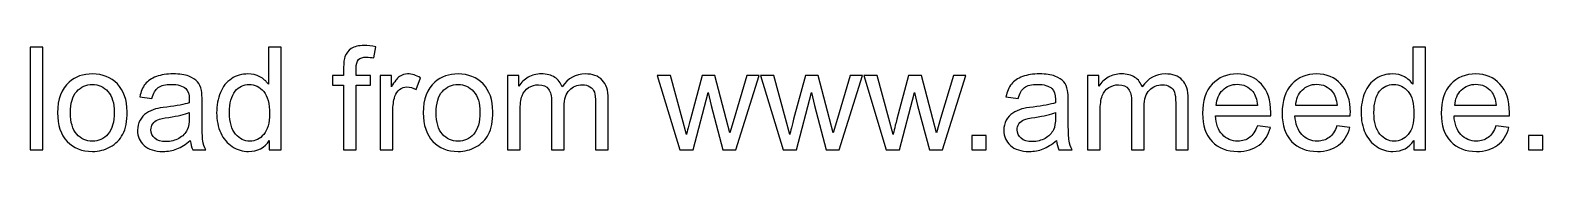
# Model space of a CAD drawing. Header units: millimetres. Extents: x 1315 to 1877, y -2074 to -1612.
# Drawn here: x 1698.5 to 1788, y -2073.9 to -2067.6 of the extents above; entities that cross this region are included whole.
import ezdxf

# ---------------------------------------------------------------- set-up
doc = ezdxf.new("R2010")
doc.units = ezdxf.units.MM
doc.header["$MEASUREMENT"] = 0
doc.layers.add('Layer 1', color=7, linetype='Continuous')

msp = doc.modelspace()

# ---------------------------------------------------------------- linework, layer by layer
at = {"layer": 'Layer 1', "color": 250}
for points, knots in [([(1717.0492, -2073.7853), (1717.0492, -2073.7853), (1717.0492, -2069.9668), (1717.0492, -2069.9668), (1717.0492, -2069.9668), (1717.0492, -2069.9668), (1716.3888, -2069.9668), (1716.3888, -2069.9668), (1716.3888, -2069.9668), (1716.3888, -2069.9668), (1716.3888, -2069.3911), (1716.3888, -2069.3911), (1716.3888, -2069.3911), (1716.3888, -2069.3911), (1717.0492, -2069.3911), (1717.0492, -2069.3911), (1717.0492, -2069.3911), (1717.0492, -2069.3911), (1717.0492, -2068.9254), (1717.0492, -2068.9254), (1717.0492, -2068.9254), (1717.0492, -2068.6305), (1717.0746, -2068.4118), (1717.1268, -2068.2692), (1717.1268, -2068.2692), (1717.1988, -2068.0773), (1717.323, -2067.9207), (1717.5036, -2067.8008), (1717.5036, -2067.8008), (1717.6828, -2067.6808), (1717.9354, -2067.6215), (1718.2599, -2067.6215), (1718.2599, -2067.6215), (1718.4702, -2067.6215), (1718.7016, -2067.6469), (1718.9556, -2067.6963), (1718.9556, -2067.6963), (1718.9556, -2067.6963), (1718.8441, -2068.3483), (1718.8441, -2068.3483), (1718.8441, -2068.3483), (1718.6889, -2068.3215), (1718.5436, -2068.3073), (1718.4053, -2068.3073), (1718.4053, -2068.3073), (1718.1795, -2068.3073), (1718.0201, -2068.3553), (1717.9255, -2068.4513), (1717.9255, -2068.4513), (1717.8324, -2068.5472), (1717.7858, -2068.7264), (1717.7858, -2068.9889), (1717.7858, -2068.9889), (1717.7858, -2068.9889), (1717.7858, -2069.3911), (1717.7858, -2069.3911), (1717.7858, -2069.3911), (1717.7858, -2069.3911), (1718.6409, -2069.3911), (1718.6409, -2069.3911), (1718.6409, -2069.3911), (1718.6409, -2069.3911), (1718.6409, -2069.9668), (1718.6409, -2069.9668), (1718.6409, -2069.9668), (1718.6409, -2069.9668), (1717.7943, -2069.9668), (1717.7943, -2069.9668), (1717.7943, -2069.9668), (1717.7943, -2069.9668), (1717.7943, -2073.7853), (1717.7943, -2073.7853), (1717.7943, -2073.7853), (1717.7943, -2073.7853), (1717.0492, -2073.7853), (1717.0492, -2073.7853)], [0, 0, 0, 0, 0.05, 0.05, 0.05, 0.05, 0.1, 0.1, 0.1, 0.1, 0.15, 0.15, 0.15, 0.15, 0.2, 0.2, 0.2, 0.2, 0.25, 0.25, 0.25, 0.25, 0.3, 0.3, 0.3, 0.3, 0.35, 0.35, 0.35, 0.35, 0.4, 0.4, 0.4, 0.4, 0.45, 0.45, 0.45, 0.45, 0.5, 0.5, 0.5, 0.5, 0.55, 0.55, 0.55, 0.55, 0.6, 0.6, 0.6, 0.6, 0.65, 0.65, 0.65, 0.65, 0.7, 0.7, 0.7, 0.7, 0.75, 0.75, 0.75, 0.75, 0.8, 0.8, 0.8, 0.8, 0.85, 0.85, 0.85, 0.85, 0.9, 0.9, 0.9, 0.9, 1, 1, 1, 1]), ([(1698.4945, -2073.7853), (1698.4945, -2073.7853), (1698.4945, -2067.7231), (1698.4945, -2067.7231), (1698.4945, -2067.7231), (1698.4945, -2067.7231), (1699.2395, -2067.7231), (1699.2395, -2067.7231), (1699.2395, -2067.7231), (1699.2395, -2067.7231), (1699.2395, -2073.7853), (1699.2395, -2073.7853), (1699.2395, -2073.7853), (1699.2395, -2073.7853), (1698.4945, -2073.7853), (1698.4945, -2073.7853)], [0, 0, 0, 0, 0.2, 0.2, 0.2, 0.2, 0.4, 0.4, 0.4, 0.4, 0.6, 0.6, 0.6, 0.6, 1, 1, 1, 1]), ([(1712.6465, -2073.7853), (1712.6465, -2073.7853), (1712.6465, -2073.2279), (1712.6465, -2073.2279), (1712.6465, -2073.2279), (1712.3686, -2073.6611), (1711.9593, -2073.8784), (1711.4189, -2073.8784), (1711.4189, -2073.8784), (1711.0689, -2073.8784), (1710.7472, -2073.7825), (1710.4551, -2073.5892), (1710.4551, -2073.5892), (1710.1616, -2073.3972), (1709.9344, -2073.1277), (1709.7721, -2072.7834), (1709.7721, -2072.7834), (1709.6112, -2072.4377), (1709.5308, -2072.0412), (1709.5308, -2071.5924), (1709.5308, -2071.5924), (1709.5308, -2071.155), (1709.6042, -2070.7585), (1709.7495, -2070.4014), (1709.7495, -2070.4014), (1709.8963, -2070.0458), (1710.115, -2069.7721), (1710.4071, -2069.583), (1710.4071, -2069.583), (1710.6978, -2069.3925), (1711.0252, -2069.2979), (1711.385, -2069.2979), (1711.385, -2069.2979), (1711.6503, -2069.2979), (1711.886, -2069.3544), (1712.092, -2069.4659), (1712.092, -2069.4659), (1712.298, -2069.5774), (1712.4659, -2069.7241), (1712.5957, -2069.9033), (1712.5957, -2069.9033), (1712.5957, -2069.9033), (1712.5957, -2067.7231), (1712.5957, -2067.7231), (1712.5957, -2067.7231), (1712.5957, -2067.7231), (1713.3408, -2067.7231), (1713.3408, -2067.7231), (1713.3408, -2067.7231), (1713.3408, -2067.7231), (1713.3408, -2073.7853), (1713.3408, -2073.7853), (1713.3408, -2073.7853), (1713.3408, -2073.7853), (1712.6465, -2073.7853), (1712.6465, -2073.7853)], [0, 0, 0, 0, 0.0666667, 0.0666667, 0.0666667, 0.0666667, 0.1333333, 0.1333333, 0.1333333, 0.1333333, 0.2, 0.2, 0.2, 0.2, 0.2666667, 0.2666667, 0.2666667, 0.2666667, 0.3333333, 0.3333333, 0.3333333, 0.3333333, 0.4, 0.4, 0.4, 0.4, 0.4666667, 0.4666667, 0.4666667, 0.4666667, 0.5333333, 0.5333333, 0.5333333, 0.5333333, 0.6, 0.6, 0.6, 0.6, 0.6666667, 0.6666667, 0.6666667, 0.6666667, 0.7333333, 0.7333333, 0.7333333, 0.7333333, 0.8, 0.8, 0.8, 0.8, 0.8666667, 0.8666667, 0.8666667, 0.8666667, 1, 1, 1, 1]), ([(1780.4013, -2073.7853), (1780.4013, -2073.7853), (1780.4013, -2073.2279), (1780.4013, -2073.2279), (1780.4013, -2073.2279), (1780.1234, -2073.6611), (1779.7141, -2073.8784), (1779.1737, -2073.8784), (1779.1737, -2073.8784), (1778.8237, -2073.8784), (1778.502, -2073.7825), (1778.2099, -2073.5892), (1778.2099, -2073.5892), (1777.9164, -2073.3972), (1777.6892, -2073.1277), (1777.5269, -2072.7834), (1777.5269, -2072.7834), (1777.366, -2072.4377), (1777.2856, -2072.0412), (1777.2856, -2071.5924), (1777.2856, -2071.5924), (1777.2856, -2071.155), (1777.359, -2070.7585), (1777.5043, -2070.4014), (1777.5043, -2070.4014), (1777.6511, -2070.0458), (1777.8698, -2069.7721), (1778.1619, -2069.583), (1778.1619, -2069.583), (1778.4526, -2069.3925), (1778.78, -2069.2979), (1779.1398, -2069.2979), (1779.1398, -2069.2979), (1779.4051, -2069.2979), (1779.6408, -2069.3544), (1779.8468, -2069.4659), (1779.8468, -2069.4659), (1780.0528, -2069.5774), (1780.2207, -2069.7241), (1780.3505, -2069.9033), (1780.3505, -2069.9033), (1780.3505, -2069.9033), (1780.3505, -2067.7231), (1780.3505, -2067.7231), (1780.3505, -2067.7231), (1780.3505, -2067.7231), (1781.0956, -2067.7231), (1781.0956, -2067.7231), (1781.0956, -2067.7231), (1781.0956, -2067.7231), (1781.0956, -2073.7853), (1781.0956, -2073.7853), (1781.0956, -2073.7853), (1781.0956, -2073.7853), (1780.4013, -2073.7853), (1780.4013, -2073.7853)], [0, 0, 0, 0, 0.0666667, 0.0666667, 0.0666667, 0.0666667, 0.1333333, 0.1333333, 0.1333333, 0.1333333, 0.2, 0.2, 0.2, 0.2, 0.2666667, 0.2666667, 0.2666667, 0.2666667, 0.3333333, 0.3333333, 0.3333333, 0.3333333, 0.4, 0.4, 0.4, 0.4, 0.4666667, 0.4666667, 0.4666667, 0.4666667, 0.5333333, 0.5333333, 0.5333333, 0.5333333, 0.6, 0.6, 0.6, 0.6, 0.6666667, 0.6666667, 0.6666667, 0.6666667, 0.7333333, 0.7333333, 0.7333333, 0.7333333, 0.8, 0.8, 0.8, 0.8, 0.8666667, 0.8666667, 0.8666667, 0.8666667, 1, 1, 1, 1]), ([(1700.113, -2071.5882), (1700.113, -2070.7768), (1700.3388, -2070.1757), (1700.7917, -2069.7848), (1700.7917, -2069.7848), (1701.1685, -2069.4602), (1701.63, -2069.2979), (1702.1732, -2069.2979), (1702.1732, -2069.2979), (1702.7758, -2069.2979), (1703.2697, -2069.4955), (1703.6535, -2069.8906), (1703.6535, -2069.8906), (1704.0359, -2070.2843), (1704.2278, -2070.8304), (1704.2278, -2071.5261), (1704.2278, -2071.5261), (1704.2278, -2072.0905), (1704.1432, -2072.5336), (1703.9738, -2072.8568), (1703.9738, -2072.8568), (1703.8045, -2073.1799), (1703.5575, -2073.4311), (1703.233, -2073.6103), (1703.233, -2073.6103), (1702.9098, -2073.7895), (1702.5556, -2073.8784), (1702.1732, -2073.8784), (1702.1732, -2073.8784), (1701.558, -2073.8784), (1701.0613, -2073.6823), (1700.6817, -2073.2886), (1700.6817, -2073.2886), (1700.3021, -2072.8949), (1700.113, -2072.3276), (1700.113, -2071.5882)], [0, 0, 0, 0, 0.1, 0.1, 0.1, 0.1, 0.2, 0.2, 0.2, 0.2, 0.3, 0.3, 0.3, 0.3, 0.4, 0.4, 0.4, 0.4, 0.5, 0.5, 0.5, 0.5, 0.6, 0.6, 0.6, 0.6, 0.7, 0.7, 0.7, 0.7, 0.8, 0.8, 0.8, 0.8, 1, 1, 1, 1]), ([(1707.9715, -2073.235), (1707.6949, -2073.4706), (1707.4282, -2073.6357), (1707.1728, -2073.7331), (1707.1728, -2073.7331), (1706.9174, -2073.8305), (1706.6437, -2073.8784), (1706.3501, -2073.8784), (1706.3501, -2073.8784), (1705.8675, -2073.8784), (1705.4964, -2073.7613), (1705.2368, -2073.5257), (1705.2368, -2073.5257), (1704.9771, -2073.2914), (1704.8473, -2072.9908), (1704.8473, -2072.6254), (1704.8473, -2072.6254), (1704.8473, -2072.4109), (1704.8967, -2072.2147), (1704.9941, -2072.0369), (1704.9941, -2072.0369), (1705.0928, -2071.8591), (1705.2212, -2071.718), (1705.3793, -2071.6108), (1705.3793, -2071.6108), (1705.5387, -2071.5035), (1705.7165, -2071.4217), (1705.9155, -2071.3666), (1705.9155, -2071.3666), (1706.0623, -2071.3285), (1706.2838, -2071.2919), (1706.5787, -2071.2552), (1706.5787, -2071.2552), (1707.1799, -2071.1846), (1707.6244, -2071.0985), (1707.908, -2070.9998), (1707.908, -2070.9998), (1707.9108, -2070.8982), (1707.9122, -2070.8332), (1707.9122, -2070.8064), (1707.9122, -2070.8064), (1707.9122, -2070.5045), (1707.8417, -2070.2914), (1707.7006, -2070.1672), (1707.7006, -2070.1672), (1707.5101, -2069.9993), (1707.2264, -2069.916), (1706.8511, -2069.916), (1706.8511, -2069.916), (1706.4997, -2069.916), (1706.2401, -2069.9781), (1706.0736, -2070.1009), (1706.0736, -2070.1009), (1705.9056, -2070.2236), (1705.7829, -2070.441), (1705.7024, -2070.7542), (1705.7024, -2070.7542), (1705.7024, -2070.7542), (1704.9743, -2070.6526), (1704.9743, -2070.6526), (1704.9743, -2070.6526), (1705.0406, -2070.3408), (1705.1493, -2070.0882), (1705.3017, -2069.8963), (1705.3017, -2069.8963), (1705.4541, -2069.7044), (1705.6742, -2069.5576), (1705.9621, -2069.4532), (1705.9621, -2069.4532), (1706.2485, -2069.3502), (1706.583, -2069.2979), (1706.9612, -2069.2979), (1706.9612, -2069.2979), (1707.3365, -2069.2979), (1707.6427, -2069.3417), (1707.8784, -2069.4306), (1707.8784, -2069.4306), (1708.1126, -2069.5195), (1708.2862, -2069.6296), (1708.3963, -2069.7636), (1708.3963, -2069.7636), (1708.5063, -2069.8977), (1708.5839, -2070.067), (1708.6291, -2070.2716), (1708.6291, -2070.2716), (1708.6531, -2070.3986), (1708.6658, -2070.6272), (1708.6658, -2070.956), (1708.6658, -2070.956), (1708.6658, -2070.956), (1708.6658, -2071.9438), (1708.6658, -2071.9438), (1708.6658, -2071.9438), (1708.6658, -2072.6338), (1708.6813, -2073.0699), (1708.7123, -2073.2547), (1708.7123, -2073.2547), (1708.742, -2073.4396), (1708.8041, -2073.616), (1708.8944, -2073.7853), (1708.8944, -2073.7853), (1708.8944, -2073.7853), (1708.1154, -2073.7853), (1708.1154, -2073.7853), (1708.1154, -2073.7853), (1708.0407, -2073.6287), (1707.9927, -2073.4452), (1707.9715, -2073.235)], [0, 0, 0, 0, 0.0357143, 0.0357143, 0.0357143, 0.0357143, 0.0714286, 0.0714286, 0.0714286, 0.0714286, 0.1071429, 0.1071429, 0.1071429, 0.1071429, 0.1428571, 0.1428571, 0.1428571, 0.1428571, 0.1785714, 0.1785714, 0.1785714, 0.1785714, 0.2142857, 0.2142857, 0.2142857, 0.2142857, 0.25, 0.25, 0.25, 0.25, 0.2857143, 0.2857143, 0.2857143, 0.2857143, 0.3214286, 0.3214286, 0.3214286, 0.3214286, 0.3571429, 0.3571429, 0.3571429, 0.3571429, 0.3928571, 0.3928571, 0.3928571, 0.3928571, 0.4285714, 0.4285714, 0.4285714, 0.4285714, 0.4642857, 0.4642857, 0.4642857, 0.4642857, 0.5, 0.5, 0.5, 0.5, 0.5357143, 0.5357143, 0.5357143, 0.5357143, 0.5714286, 0.5714286, 0.5714286, 0.5714286, 0.6071429, 0.6071429, 0.6071429, 0.6071429, 0.6428571, 0.6428571, 0.6428571, 0.6428571, 0.6785714, 0.6785714, 0.6785714, 0.6785714, 0.7142857, 0.7142857, 0.7142857, 0.7142857, 0.75, 0.75, 0.75, 0.75, 0.7857143, 0.7857143, 0.7857143, 0.7857143, 0.8214286, 0.8214286, 0.8214286, 0.8214286, 0.8571429, 0.8571429, 0.8571429, 0.8571429, 0.8928571, 0.8928571, 0.8928571, 0.8928571, 0.9285714, 0.9285714, 0.9285714, 0.9285714, 1, 1, 1, 1]), ([(1719.2152, -2073.7853), (1719.2152, -2073.7853), (1719.2152, -2069.3911), (1719.2152, -2069.3911), (1719.2152, -2069.3911), (1719.2152, -2069.3911), (1719.8841, -2069.3911), (1719.8841, -2069.3911), (1719.8841, -2069.3911), (1719.8841, -2069.3911), (1719.8841, -2070.0642), (1719.8841, -2070.0642), (1719.8841, -2070.0642), (1720.0548, -2069.7523), (1720.2129, -2069.5463), (1720.3582, -2069.4475), (1720.3582, -2069.4475), (1720.5036, -2069.3473), (1720.663, -2069.2979), (1720.8366, -2069.2979), (1720.8366, -2069.2979), (1721.0878, -2069.2979), (1721.3432, -2069.377), (1721.6028, -2069.5336), (1721.6028, -2069.5336), (1721.6028, -2069.5336), (1721.3376, -2070.2208), (1721.3376, -2070.2208), (1721.3376, -2070.2208), (1721.1569, -2070.1192), (1720.9763, -2070.0684), (1720.7957, -2070.0684), (1720.7957, -2070.0684), (1720.6334, -2070.0684), (1720.4881, -2070.1178), (1720.3597, -2070.2152), (1720.3597, -2070.2152), (1720.2312, -2070.3125), (1720.1395, -2070.448), (1720.0845, -2070.6216), (1720.0845, -2070.6216), (1720.0012, -2070.8855), (1719.9603, -2071.1747), (1719.9603, -2071.4894), (1719.9603, -2071.4894), (1719.9603, -2071.4894), (1719.9603, -2073.7853), (1719.9603, -2073.7853), (1719.9603, -2073.7853), (1719.9603, -2073.7853), (1719.2152, -2073.7853), (1719.2152, -2073.7853)], [0, 0, 0, 0, 0.0714286, 0.0714286, 0.0714286, 0.0714286, 0.1428571, 0.1428571, 0.1428571, 0.1428571, 0.2142857, 0.2142857, 0.2142857, 0.2142857, 0.2857143, 0.2857143, 0.2857143, 0.2857143, 0.3571429, 0.3571429, 0.3571429, 0.3571429, 0.4285714, 0.4285714, 0.4285714, 0.4285714, 0.5, 0.5, 0.5, 0.5, 0.5714286, 0.5714286, 0.5714286, 0.5714286, 0.6428571, 0.6428571, 0.6428571, 0.6428571, 0.7142857, 0.7142857, 0.7142857, 0.7142857, 0.7857143, 0.7857143, 0.7857143, 0.7857143, 0.8571429, 0.8571429, 0.8571429, 0.8571429, 1, 1, 1, 1]), ([(1721.7637, -2071.5882), (1721.7637, -2070.7768), (1721.9895, -2070.1757), (1722.4424, -2069.7848), (1722.4424, -2069.7848), (1722.8192, -2069.4602), (1723.2807, -2069.2979), (1723.8239, -2069.2979), (1723.8239, -2069.2979), (1724.4265, -2069.2979), (1724.9204, -2069.4955), (1725.3042, -2069.8906), (1725.3042, -2069.8906), (1725.6866, -2070.2843), (1725.8785, -2070.8304), (1725.8785, -2071.5261), (1725.8785, -2071.5261), (1725.8785, -2072.0905), (1725.7939, -2072.5336), (1725.6245, -2072.8568), (1725.6245, -2072.8568), (1725.4552, -2073.1799), (1725.2082, -2073.4311), (1724.8837, -2073.6103), (1724.8837, -2073.6103), (1724.5605, -2073.7895), (1724.2063, -2073.8784), (1723.8239, -2073.8784), (1723.8239, -2073.8784), (1723.2087, -2073.8784), (1722.712, -2073.6823), (1722.3324, -2073.2886), (1722.3324, -2073.2886), (1721.9528, -2072.8949), (1721.7637, -2072.3276), (1721.7637, -2071.5882)], [0, 0, 0, 0, 0.1, 0.1, 0.1, 0.1, 0.2, 0.2, 0.2, 0.2, 0.3, 0.3, 0.3, 0.3, 0.4, 0.4, 0.4, 0.4, 0.5, 0.5, 0.5, 0.5, 0.6, 0.6, 0.6, 0.6, 0.7, 0.7, 0.7, 0.7, 0.8, 0.8, 0.8, 0.8, 1, 1, 1, 1]), ([(1726.752, -2073.7853), (1726.752, -2073.7853), (1726.752, -2069.3911), (1726.752, -2069.3911), (1726.752, -2069.3911), (1726.752, -2069.3911), (1727.4209, -2069.3911), (1727.4209, -2069.3911), (1727.4209, -2069.3911), (1727.4209, -2069.3911), (1727.4209, -2070.012), (1727.4209, -2070.012), (1727.4209, -2070.012), (1727.5577, -2069.7975), (1727.7412, -2069.6239), (1727.9698, -2069.4941), (1727.9698, -2069.4941), (1728.1984, -2069.3629), (1728.458, -2069.2979), (1728.7501, -2069.2979), (1728.7501, -2069.2979), (1729.0747, -2069.2979), (1729.3414, -2069.3657), (1729.5488, -2069.4997), (1729.5488, -2069.4997), (1729.7563, -2069.6352), (1729.903, -2069.8229), (1729.9877, -2070.0656), (1729.9877, -2070.0656), (1730.3376, -2069.5534), (1730.7906, -2069.2979), (1731.3494, -2069.2979), (1731.3494, -2069.2979), (1731.7869, -2069.2979), (1732.1241, -2069.4179), (1732.3584, -2069.6592), (1732.3584, -2069.6592), (1732.594, -2069.9005), (1732.7126, -2070.2716), (1732.7126, -2070.7726), (1732.7126, -2070.7726), (1732.7126, -2070.7726), (1732.7126, -2073.7853), (1732.7126, -2073.7853), (1732.7126, -2073.7853), (1732.7126, -2073.7853), (1731.9675, -2073.7853), (1731.9675, -2073.7853), (1731.9675, -2073.7853), (1731.9675, -2073.7853), (1731.9675, -2071.0195), (1731.9675, -2071.0195), (1731.9675, -2071.0195), (1731.9675, -2070.7232), (1731.9421, -2070.5087), (1731.8941, -2070.3775), (1731.8941, -2070.3775), (1731.8461, -2070.2462), (1731.7586, -2070.1418), (1731.6302, -2070.0614), (1731.6302, -2070.0614), (1731.5032, -2069.9809), (1731.3537, -2069.9414), (1731.1829, -2069.9414), (1731.1829, -2069.9414), (1730.8725, -2069.9414), (1730.6156, -2070.0444), (1730.411, -2070.249), (1730.411, -2070.249), (1730.2064, -2070.4551), (1730.1048, -2070.7839), (1730.1048, -2071.2354), (1730.1048, -2071.2354), (1730.1048, -2071.2354), (1730.1048, -2073.7853), (1730.1048, -2073.7853), (1730.1048, -2073.7853), (1730.1048, -2073.7853), (1729.3597, -2073.7853), (1729.3597, -2073.7853), (1729.3597, -2073.7853), (1729.3597, -2073.7853), (1729.3597, -2070.9334), (1729.3597, -2070.9334), (1729.3597, -2070.9334), (1729.3597, -2070.6032), (1729.2991, -2070.3549), (1729.1777, -2070.1898), (1729.1777, -2070.1898), (1729.0564, -2070.0247), (1728.8574, -2069.9414), (1728.5822, -2069.9414), (1728.5822, -2069.9414), (1728.3734, -2069.9414), (1728.1801, -2069.9965), (1728.0023, -2070.1065), (1728.0023, -2070.1065), (1727.8245, -2070.2166), (1727.696, -2070.3775), (1727.6156, -2070.5905), (1727.6156, -2070.5905), (1727.5366, -2070.8022), (1727.4971, -2071.1084), (1727.4971, -2071.5078), (1727.4971, -2071.5078), (1727.4971, -2071.5078), (1727.4971, -2073.7853), (1727.4971, -2073.7853), (1727.4971, -2073.7853), (1727.4971, -2073.7853), (1726.752, -2073.7853), (1726.752, -2073.7853)], [0, 0, 0, 0, 0.0344828, 0.0344828, 0.0344828, 0.0344828, 0.0689655, 0.0689655, 0.0689655, 0.0689655, 0.1034483, 0.1034483, 0.1034483, 0.1034483, 0.137931, 0.137931, 0.137931, 0.137931, 0.1724138, 0.1724138, 0.1724138, 0.1724138, 0.2068966, 0.2068966, 0.2068966, 0.2068966, 0.2413793, 0.2413793, 0.2413793, 0.2413793, 0.2758621, 0.2758621, 0.2758621, 0.2758621, 0.3103448, 0.3103448, 0.3103448, 0.3103448, 0.3448276, 0.3448276, 0.3448276, 0.3448276, 0.3793103, 0.3793103, 0.3793103, 0.3793103, 0.4137931, 0.4137931, 0.4137931, 0.4137931, 0.4482759, 0.4482759, 0.4482759, 0.4482759, 0.4827586, 0.4827586, 0.4827586, 0.4827586, 0.5172414, 0.5172414, 0.5172414, 0.5172414, 0.5517241, 0.5517241, 0.5517241, 0.5517241, 0.5862069, 0.5862069, 0.5862069, 0.5862069, 0.6206897, 0.6206897, 0.6206897, 0.6206897, 0.6551724, 0.6551724, 0.6551724, 0.6551724, 0.6896552, 0.6896552, 0.6896552, 0.6896552, 0.7241379, 0.7241379, 0.7241379, 0.7241379, 0.7586207, 0.7586207, 0.7586207, 0.7586207, 0.7931034, 0.7931034, 0.7931034, 0.7931034, 0.8275862, 0.8275862, 0.8275862, 0.8275862, 0.862069, 0.862069, 0.862069, 0.862069, 0.8965517, 0.8965517, 0.8965517, 0.8965517, 0.9310345, 0.9310345, 0.9310345, 0.9310345, 1, 1, 1, 1]), ([(1736.9473, -2073.7853), (1736.9473, -2073.7853), (1735.6195, -2069.3911), (1735.6195, -2069.3911), (1735.6195, -2069.3911), (1735.6195, -2069.3911), (1736.3984, -2069.3911), (1736.3984, -2069.3911), (1736.3984, -2069.3911), (1736.3984, -2069.3911), (1737.0997, -2071.9269), (1737.0997, -2071.9269), (1737.0997, -2071.9269), (1737.0997, -2071.9269), (1737.3481, -2072.8709), (1737.3481, -2072.8709), (1737.3481, -2072.8709), (1737.358, -2072.8243), (1737.4342, -2072.5224), (1737.5753, -2071.965), (1737.5753, -2071.965), (1737.5753, -2071.965), (1738.271, -2069.3911), (1738.271, -2069.3911), (1738.271, -2069.3911), (1738.271, -2069.3911), (1739.0344, -2069.3911), (1739.0344, -2069.3911), (1739.0344, -2069.3911), (1739.0344, -2069.3911), (1739.6962, -2071.9424), (1739.6962, -2071.9424), (1739.6962, -2071.9424), (1739.6962, -2071.9424), (1739.9121, -2072.7792), (1739.9121, -2072.7792), (1739.9121, -2072.7792), (1739.9121, -2072.7792), (1740.1647, -2071.9311), (1740.1647, -2071.9311), (1740.1647, -2071.9311), (1740.1647, -2071.9311), (1740.9239, -2069.3911), (1740.9239, -2069.3911), (1740.9239, -2069.3911), (1740.9239, -2069.3911), (1741.6478, -2069.3911), (1741.6478, -2069.3911), (1741.6478, -2069.3911), (1741.6478, -2069.3911), (1740.2691, -2073.7853), (1740.2691, -2073.7853), (1740.2691, -2073.7853), (1740.2691, -2073.7853), (1739.4986, -2073.7853), (1739.4986, -2073.7853), (1739.4986, -2073.7853), (1739.4986, -2073.7853), (1738.8015, -2071.1564), (1738.8015, -2071.1564), (1738.8015, -2071.1564), (1738.8015, -2071.1564), (1738.6251, -2070.4043), (1738.6251, -2070.4043), (1738.6251, -2070.4043), (1738.6251, -2070.4043), (1737.7361, -2073.7853), (1737.7361, -2073.7853), (1737.7361, -2073.7853), (1737.7361, -2073.7853), (1736.9473, -2073.7853), (1736.9473, -2073.7853)], [0, 0, 0, 0, 0.0526316, 0.0526316, 0.0526316, 0.0526316, 0.1052632, 0.1052632, 0.1052632, 0.1052632, 0.1578947, 0.1578947, 0.1578947, 0.1578947, 0.2105263, 0.2105263, 0.2105263, 0.2105263, 0.2631579, 0.2631579, 0.2631579, 0.2631579, 0.3157895, 0.3157895, 0.3157895, 0.3157895, 0.3684211, 0.3684211, 0.3684211, 0.3684211, 0.4210526, 0.4210526, 0.4210526, 0.4210526, 0.4736842, 0.4736842, 0.4736842, 0.4736842, 0.5263158, 0.5263158, 0.5263158, 0.5263158, 0.5789474, 0.5789474, 0.5789474, 0.5789474, 0.6315789, 0.6315789, 0.6315789, 0.6315789, 0.6842105, 0.6842105, 0.6842105, 0.6842105, 0.7368421, 0.7368421, 0.7368421, 0.7368421, 0.7894737, 0.7894737, 0.7894737, 0.7894737, 0.8421053, 0.8421053, 0.8421053, 0.8421053, 0.8947368, 0.8947368, 0.8947368, 0.8947368, 1, 1, 1, 1]), ([(1743.0617, -2073.7853), (1743.0617, -2073.7853), (1741.7339, -2069.3911), (1741.7339, -2069.3911), (1741.7339, -2069.3911), (1741.7339, -2069.3911), (1742.5128, -2069.3911), (1742.5128, -2069.3911), (1742.5128, -2069.3911), (1742.5128, -2069.3911), (1743.2141, -2071.9269), (1743.2141, -2071.9269), (1743.2141, -2071.9269), (1743.2141, -2071.9269), (1743.4625, -2072.8709), (1743.4625, -2072.8709), (1743.4625, -2072.8709), (1743.4724, -2072.8243), (1743.5486, -2072.5224), (1743.6897, -2071.965), (1743.6897, -2071.965), (1743.6897, -2071.965), (1744.3854, -2069.3911), (1744.3854, -2069.3911), (1744.3854, -2069.3911), (1744.3854, -2069.3911), (1745.1488, -2069.3911), (1745.1488, -2069.3911), (1745.1488, -2069.3911), (1745.1488, -2069.3911), (1745.8106, -2071.9424), (1745.8106, -2071.9424), (1745.8106, -2071.9424), (1745.8106, -2071.9424), (1746.0265, -2072.7792), (1746.0265, -2072.7792), (1746.0265, -2072.7792), (1746.0265, -2072.7792), (1746.2791, -2071.9311), (1746.2791, -2071.9311), (1746.2791, -2071.9311), (1746.2791, -2071.9311), (1747.0383, -2069.3911), (1747.0383, -2069.3911), (1747.0383, -2069.3911), (1747.0383, -2069.3911), (1747.7622, -2069.3911), (1747.7622, -2069.3911), (1747.7622, -2069.3911), (1747.7622, -2069.3911), (1746.3835, -2073.7853), (1746.3835, -2073.7853), (1746.3835, -2073.7853), (1746.3835, -2073.7853), (1745.613, -2073.7853), (1745.613, -2073.7853), (1745.613, -2073.7853), (1745.613, -2073.7853), (1744.9159, -2071.1564), (1744.9159, -2071.1564), (1744.9159, -2071.1564), (1744.9159, -2071.1564), (1744.7395, -2070.4043), (1744.7395, -2070.4043), (1744.7395, -2070.4043), (1744.7395, -2070.4043), (1743.8505, -2073.7853), (1743.8505, -2073.7853), (1743.8505, -2073.7853), (1743.8505, -2073.7853), (1743.0617, -2073.7853), (1743.0617, -2073.7853)], [0, 0, 0, 0, 0.0526316, 0.0526316, 0.0526316, 0.0526316, 0.1052632, 0.1052632, 0.1052632, 0.1052632, 0.1578947, 0.1578947, 0.1578947, 0.1578947, 0.2105263, 0.2105263, 0.2105263, 0.2105263, 0.2631579, 0.2631579, 0.2631579, 0.2631579, 0.3157895, 0.3157895, 0.3157895, 0.3157895, 0.3684211, 0.3684211, 0.3684211, 0.3684211, 0.4210526, 0.4210526, 0.4210526, 0.4210526, 0.4736842, 0.4736842, 0.4736842, 0.4736842, 0.5263158, 0.5263158, 0.5263158, 0.5263158, 0.5789474, 0.5789474, 0.5789474, 0.5789474, 0.6315789, 0.6315789, 0.6315789, 0.6315789, 0.6842105, 0.6842105, 0.6842105, 0.6842105, 0.7368421, 0.7368421, 0.7368421, 0.7368421, 0.7894737, 0.7894737, 0.7894737, 0.7894737, 0.8421053, 0.8421053, 0.8421053, 0.8421053, 0.8947368, 0.8947368, 0.8947368, 0.8947368, 1, 1, 1, 1]), ([(1749.1761, -2073.7853), (1749.1761, -2073.7853), (1747.8483, -2069.3911), (1747.8483, -2069.3911), (1747.8483, -2069.3911), (1747.8483, -2069.3911), (1748.6272, -2069.3911), (1748.6272, -2069.3911), (1748.6272, -2069.3911), (1748.6272, -2069.3911), (1749.3285, -2071.9269), (1749.3285, -2071.9269), (1749.3285, -2071.9269), (1749.3285, -2071.9269), (1749.5769, -2072.8709), (1749.5769, -2072.8709), (1749.5769, -2072.8709), (1749.5868, -2072.8243), (1749.663, -2072.5224), (1749.8041, -2071.965), (1749.8041, -2071.965), (1749.8041, -2071.965), (1750.4998, -2069.3911), (1750.4998, -2069.3911), (1750.4998, -2069.3911), (1750.4998, -2069.3911), (1751.2632, -2069.3911), (1751.2632, -2069.3911), (1751.2632, -2069.3911), (1751.2632, -2069.3911), (1751.925, -2071.9424), (1751.925, -2071.9424), (1751.925, -2071.9424), (1751.925, -2071.9424), (1752.1409, -2072.7792), (1752.1409, -2072.7792), (1752.1409, -2072.7792), (1752.1409, -2072.7792), (1752.3935, -2071.9311), (1752.3935, -2071.9311), (1752.3935, -2071.9311), (1752.3935, -2071.9311), (1753.1527, -2069.3911), (1753.1527, -2069.3911), (1753.1527, -2069.3911), (1753.1527, -2069.3911), (1753.8766, -2069.3911), (1753.8766, -2069.3911), (1753.8766, -2069.3911), (1753.8766, -2069.3911), (1752.4979, -2073.7853), (1752.4979, -2073.7853), (1752.4979, -2073.7853), (1752.4979, -2073.7853), (1751.7274, -2073.7853), (1751.7274, -2073.7853), (1751.7274, -2073.7853), (1751.7274, -2073.7853), (1751.0303, -2071.1564), (1751.0303, -2071.1564), (1751.0303, -2071.1564), (1751.0303, -2071.1564), (1750.8539, -2070.4043), (1750.8539, -2070.4043), (1750.8539, -2070.4043), (1750.8539, -2070.4043), (1749.9649, -2073.7853), (1749.9649, -2073.7853), (1749.9649, -2073.7853), (1749.9649, -2073.7853), (1749.1761, -2073.7853), (1749.1761, -2073.7853)], [0, 0, 0, 0, 0.0526316, 0.0526316, 0.0526316, 0.0526316, 0.1052632, 0.1052632, 0.1052632, 0.1052632, 0.1578947, 0.1578947, 0.1578947, 0.1578947, 0.2105263, 0.2105263, 0.2105263, 0.2105263, 0.2631579, 0.2631579, 0.2631579, 0.2631579, 0.3157895, 0.3157895, 0.3157895, 0.3157895, 0.3684211, 0.3684211, 0.3684211, 0.3684211, 0.4210526, 0.4210526, 0.4210526, 0.4210526, 0.4736842, 0.4736842, 0.4736842, 0.4736842, 0.5263158, 0.5263158, 0.5263158, 0.5263158, 0.5789474, 0.5789474, 0.5789474, 0.5789474, 0.6315789, 0.6315789, 0.6315789, 0.6315789, 0.6842105, 0.6842105, 0.6842105, 0.6842105, 0.7368421, 0.7368421, 0.7368421, 0.7368421, 0.7894737, 0.7894737, 0.7894737, 0.7894737, 0.8421053, 0.8421053, 0.8421053, 0.8421053, 0.8947368, 0.8947368, 0.8947368, 0.8947368, 1, 1, 1, 1]), ([(1759.2557, -2073.235), (1758.9791, -2073.4706), (1758.7124, -2073.6357), (1758.457, -2073.7331), (1758.457, -2073.7331), (1758.2016, -2073.8305), (1757.9279, -2073.8784), (1757.6343, -2073.8784), (1757.6343, -2073.8784), (1757.1517, -2073.8784), (1756.7806, -2073.7613), (1756.521, -2073.5257), (1756.521, -2073.5257), (1756.2613, -2073.2914), (1756.1315, -2072.9908), (1756.1315, -2072.6254), (1756.1315, -2072.6254), (1756.1315, -2072.4109), (1756.1809, -2072.2147), (1756.2783, -2072.0369), (1756.2783, -2072.0369), (1756.377, -2071.8591), (1756.5054, -2071.718), (1756.6635, -2071.6108), (1756.6635, -2071.6108), (1756.8229, -2071.5035), (1757.0007, -2071.4217), (1757.1997, -2071.3666), (1757.1997, -2071.3666), (1757.3465, -2071.3285), (1757.568, -2071.2919), (1757.8629, -2071.2552), (1757.8629, -2071.2552), (1758.4641, -2071.1846), (1758.9086, -2071.0985), (1759.1922, -2070.9998), (1759.1922, -2070.9998), (1759.195, -2070.8982), (1759.1964, -2070.8332), (1759.1964, -2070.8064), (1759.1964, -2070.8064), (1759.1964, -2070.5045), (1759.1259, -2070.2914), (1758.9848, -2070.1672), (1758.9848, -2070.1672), (1758.7943, -2069.9993), (1758.5106, -2069.916), (1758.1353, -2069.916), (1758.1353, -2069.916), (1757.7839, -2069.916), (1757.5243, -2069.9781), (1757.3578, -2070.1009), (1757.3578, -2070.1009), (1757.1898, -2070.2236), (1757.0671, -2070.441), (1756.9866, -2070.7542), (1756.9866, -2070.7542), (1756.9866, -2070.7542), (1756.2585, -2070.6526), (1756.2585, -2070.6526), (1756.2585, -2070.6526), (1756.3248, -2070.3408), (1756.4335, -2070.0882), (1756.5859, -2069.8963), (1756.5859, -2069.8963), (1756.7383, -2069.7044), (1756.9584, -2069.5576), (1757.2463, -2069.4532), (1757.2463, -2069.4532), (1757.5327, -2069.3502), (1757.8672, -2069.2979), (1758.2454, -2069.2979), (1758.2454, -2069.2979), (1758.6207, -2069.2979), (1758.9269, -2069.3417), (1759.1626, -2069.4306), (1759.1626, -2069.4306), (1759.3968, -2069.5195), (1759.5704, -2069.6296), (1759.6805, -2069.7636), (1759.6805, -2069.7636), (1759.7905, -2069.8977), (1759.8681, -2070.067), (1759.9133, -2070.2716), (1759.9133, -2070.2716), (1759.9373, -2070.3986), (1759.95, -2070.6272), (1759.95, -2070.956), (1759.95, -2070.956), (1759.95, -2070.956), (1759.95, -2071.9438), (1759.95, -2071.9438), (1759.95, -2071.9438), (1759.95, -2072.6338), (1759.9655, -2073.0699), (1759.9965, -2073.2547), (1759.9965, -2073.2547), (1760.0262, -2073.4396), (1760.0883, -2073.616), (1760.1786, -2073.7853), (1760.1786, -2073.7853), (1760.1786, -2073.7853), (1759.3996, -2073.7853), (1759.3996, -2073.7853), (1759.3996, -2073.7853), (1759.3249, -2073.6287), (1759.2769, -2073.4452), (1759.2557, -2073.235)], [0, 0, 0, 0, 0.0357143, 0.0357143, 0.0357143, 0.0357143, 0.0714286, 0.0714286, 0.0714286, 0.0714286, 0.1071429, 0.1071429, 0.1071429, 0.1071429, 0.1428571, 0.1428571, 0.1428571, 0.1428571, 0.1785714, 0.1785714, 0.1785714, 0.1785714, 0.2142857, 0.2142857, 0.2142857, 0.2142857, 0.25, 0.25, 0.25, 0.25, 0.2857143, 0.2857143, 0.2857143, 0.2857143, 0.3214286, 0.3214286, 0.3214286, 0.3214286, 0.3571429, 0.3571429, 0.3571429, 0.3571429, 0.3928571, 0.3928571, 0.3928571, 0.3928571, 0.4285714, 0.4285714, 0.4285714, 0.4285714, 0.4642857, 0.4642857, 0.4642857, 0.4642857, 0.5, 0.5, 0.5, 0.5, 0.5357143, 0.5357143, 0.5357143, 0.5357143, 0.5714286, 0.5714286, 0.5714286, 0.5714286, 0.6071429, 0.6071429, 0.6071429, 0.6071429, 0.6428571, 0.6428571, 0.6428571, 0.6428571, 0.6785714, 0.6785714, 0.6785714, 0.6785714, 0.7142857, 0.7142857, 0.7142857, 0.7142857, 0.75, 0.75, 0.75, 0.75, 0.7857143, 0.7857143, 0.7857143, 0.7857143, 0.8214286, 0.8214286, 0.8214286, 0.8214286, 0.8571429, 0.8571429, 0.8571429, 0.8571429, 0.8928571, 0.8928571, 0.8928571, 0.8928571, 0.9285714, 0.9285714, 0.9285714, 0.9285714, 1, 1, 1, 1]), ([(1761.0944, -2073.7853), (1761.0944, -2073.7853), (1761.0944, -2069.3911), (1761.0944, -2069.3911), (1761.0944, -2069.3911), (1761.0944, -2069.3911), (1761.7633, -2069.3911), (1761.7633, -2069.3911), (1761.7633, -2069.3911), (1761.7633, -2069.3911), (1761.7633, -2070.012), (1761.7633, -2070.012), (1761.7633, -2070.012), (1761.9001, -2069.7975), (1762.0836, -2069.6239), (1762.3122, -2069.4941), (1762.3122, -2069.4941), (1762.5408, -2069.3629), (1762.8004, -2069.2979), (1763.0925, -2069.2979), (1763.0925, -2069.2979), (1763.4171, -2069.2979), (1763.6838, -2069.3657), (1763.8912, -2069.4997), (1763.8912, -2069.4997), (1764.0987, -2069.6352), (1764.2454, -2069.8229), (1764.3301, -2070.0656), (1764.3301, -2070.0656), (1764.68, -2069.5534), (1765.133, -2069.2979), (1765.6918, -2069.2979), (1765.6918, -2069.2979), (1766.1293, -2069.2979), (1766.4665, -2069.4179), (1766.7008, -2069.6592), (1766.7008, -2069.6592), (1766.9364, -2069.9005), (1767.055, -2070.2716), (1767.055, -2070.7726), (1767.055, -2070.7726), (1767.055, -2070.7726), (1767.055, -2073.7853), (1767.055, -2073.7853), (1767.055, -2073.7853), (1767.055, -2073.7853), (1766.3099, -2073.7853), (1766.3099, -2073.7853), (1766.3099, -2073.7853), (1766.3099, -2073.7853), (1766.3099, -2071.0195), (1766.3099, -2071.0195), (1766.3099, -2071.0195), (1766.3099, -2070.7232), (1766.2845, -2070.5087), (1766.2365, -2070.3775), (1766.2365, -2070.3775), (1766.1885, -2070.2462), (1766.101, -2070.1418), (1765.9726, -2070.0614), (1765.9726, -2070.0614), (1765.8456, -2069.9809), (1765.6961, -2069.9414), (1765.5253, -2069.9414), (1765.5253, -2069.9414), (1765.2149, -2069.9414), (1764.958, -2070.0444), (1764.7534, -2070.249), (1764.7534, -2070.249), (1764.5488, -2070.4551), (1764.4472, -2070.7839), (1764.4472, -2071.2354), (1764.4472, -2071.2354), (1764.4472, -2071.2354), (1764.4472, -2073.7853), (1764.4472, -2073.7853), (1764.4472, -2073.7853), (1764.4472, -2073.7853), (1763.7021, -2073.7853), (1763.7021, -2073.7853), (1763.7021, -2073.7853), (1763.7021, -2073.7853), (1763.7021, -2070.9334), (1763.7021, -2070.9334), (1763.7021, -2070.9334), (1763.7021, -2070.6032), (1763.6415, -2070.3549), (1763.5201, -2070.1898), (1763.5201, -2070.1898), (1763.3988, -2070.0247), (1763.1998, -2069.9414), (1762.9246, -2069.9414), (1762.9246, -2069.9414), (1762.7158, -2069.9414), (1762.5225, -2069.9965), (1762.3447, -2070.1065), (1762.3447, -2070.1065), (1762.1669, -2070.2166), (1762.0384, -2070.3775), (1761.958, -2070.5905), (1761.958, -2070.5905), (1761.879, -2070.8022), (1761.8395, -2071.1084), (1761.8395, -2071.5078), (1761.8395, -2071.5078), (1761.8395, -2071.5078), (1761.8395, -2073.7853), (1761.8395, -2073.7853), (1761.8395, -2073.7853), (1761.8395, -2073.7853), (1761.0944, -2073.7853), (1761.0944, -2073.7853)], [0, 0, 0, 0, 0.0344828, 0.0344828, 0.0344828, 0.0344828, 0.0689655, 0.0689655, 0.0689655, 0.0689655, 0.1034483, 0.1034483, 0.1034483, 0.1034483, 0.137931, 0.137931, 0.137931, 0.137931, 0.1724138, 0.1724138, 0.1724138, 0.1724138, 0.2068966, 0.2068966, 0.2068966, 0.2068966, 0.2413793, 0.2413793, 0.2413793, 0.2413793, 0.2758621, 0.2758621, 0.2758621, 0.2758621, 0.3103448, 0.3103448, 0.3103448, 0.3103448, 0.3448276, 0.3448276, 0.3448276, 0.3448276, 0.3793103, 0.3793103, 0.3793103, 0.3793103, 0.4137931, 0.4137931, 0.4137931, 0.4137931, 0.4482759, 0.4482759, 0.4482759, 0.4482759, 0.4827586, 0.4827586, 0.4827586, 0.4827586, 0.5172414, 0.5172414, 0.5172414, 0.5172414, 0.5517241, 0.5517241, 0.5517241, 0.5517241, 0.5862069, 0.5862069, 0.5862069, 0.5862069, 0.6206897, 0.6206897, 0.6206897, 0.6206897, 0.6551724, 0.6551724, 0.6551724, 0.6551724, 0.6896552, 0.6896552, 0.6896552, 0.6896552, 0.7241379, 0.7241379, 0.7241379, 0.7241379, 0.7586207, 0.7586207, 0.7586207, 0.7586207, 0.7931034, 0.7931034, 0.7931034, 0.7931034, 0.8275862, 0.8275862, 0.8275862, 0.8275862, 0.862069, 0.862069, 0.862069, 0.862069, 0.8965517, 0.8965517, 0.8965517, 0.8965517, 0.9310345, 0.9310345, 0.9310345, 0.9310345, 1, 1, 1, 1]), ([(1771.1444, -2072.3629), (1771.1444, -2072.3629), (1771.9149, -2072.4645), (1771.9149, -2072.4645), (1771.9149, -2072.4645), (1771.7949, -2072.9118), (1771.5706, -2073.2604), (1771.2432, -2073.5073), (1771.2432, -2073.5073), (1770.9158, -2073.7543), (1770.4981, -2073.8784), (1769.9887, -2073.8784), (1769.9887, -2073.8784), (1769.3481, -2073.8784), (1768.8401, -2073.6809), (1768.4647, -2073.2858), (1768.4647, -2073.2858), (1768.0893, -2072.8921), (1767.9017, -2072.3375), (1767.9017, -2071.6249), (1767.9017, -2071.6249), (1767.9017, -2070.8883), (1768.0908, -2070.3154), (1768.4703, -2069.909), (1768.4703, -2069.909), (1768.8499, -2069.5011), (1769.3424, -2069.2979), (1769.9478, -2069.2979), (1769.9478, -2069.2979), (1770.5334, -2069.2979), (1771.0118, -2069.4969), (1771.3829, -2069.8963), (1771.3829, -2069.8963), (1771.754, -2070.2956), (1771.9403, -2070.8572), (1771.9403, -2071.5811), (1771.9403, -2071.5811), (1771.9403, -2071.6249), (1771.9389, -2071.6912), (1771.9361, -2071.7787), (1771.9361, -2071.7787), (1771.9361, -2071.7787), (1768.6637, -2071.7787), (1768.6637, -2071.7787), (1768.6637, -2071.7787), (1768.6919, -2072.2599), (1768.8274, -2072.6296), (1769.0729, -2072.885), (1769.0729, -2072.885), (1769.317, -2073.1404), (1769.6232, -2073.2688), (1769.9887, -2073.2688), (1769.9887, -2073.2688), (1770.2611, -2073.2688), (1770.4939, -2073.1969), (1770.6858, -2073.0529), (1770.6858, -2073.0529), (1770.8791, -2072.909), (1771.0315, -2072.679), (1771.1444, -2072.3629)], [0, 0, 0, 0, 0.0625, 0.0625, 0.0625, 0.0625, 0.125, 0.125, 0.125, 0.125, 0.1875, 0.1875, 0.1875, 0.1875, 0.25, 0.25, 0.25, 0.25, 0.3125, 0.3125, 0.3125, 0.3125, 0.375, 0.375, 0.375, 0.375, 0.4375, 0.4375, 0.4375, 0.4375, 0.5, 0.5, 0.5, 0.5, 0.5625, 0.5625, 0.5625, 0.5625, 0.625, 0.625, 0.625, 0.625, 0.6875, 0.6875, 0.6875, 0.6875, 0.75, 0.75, 0.75, 0.75, 0.8125, 0.8125, 0.8125, 0.8125, 0.875, 0.875, 0.875, 0.875, 1, 1, 1, 1]), ([(1775.8533, -2072.3629), (1775.8533, -2072.3629), (1776.6238, -2072.4645), (1776.6238, -2072.4645), (1776.6238, -2072.4645), (1776.5038, -2072.9118), (1776.2795, -2073.2604), (1775.9521, -2073.5073), (1775.9521, -2073.5073), (1775.6247, -2073.7543), (1775.207, -2073.8784), (1774.6976, -2073.8784), (1774.6976, -2073.8784), (1774.057, -2073.8784), (1773.549, -2073.6809), (1773.1736, -2073.2858), (1773.1736, -2073.2858), (1772.7982, -2072.8921), (1772.6106, -2072.3375), (1772.6106, -2071.6249), (1772.6106, -2071.6249), (1772.6106, -2070.8883), (1772.7997, -2070.3154), (1773.1792, -2069.909), (1773.1792, -2069.909), (1773.5588, -2069.5011), (1774.0513, -2069.2979), (1774.6567, -2069.2979), (1774.6567, -2069.2979), (1775.2423, -2069.2979), (1775.7207, -2069.4969), (1776.0918, -2069.8963), (1776.0918, -2069.8963), (1776.4629, -2070.2956), (1776.6492, -2070.8572), (1776.6492, -2071.5811), (1776.6492, -2071.5811), (1776.6492, -2071.6249), (1776.6478, -2071.6912), (1776.645, -2071.7787), (1776.645, -2071.7787), (1776.645, -2071.7787), (1773.3726, -2071.7787), (1773.3726, -2071.7787), (1773.3726, -2071.7787), (1773.4008, -2072.2599), (1773.5363, -2072.6296), (1773.7818, -2072.885), (1773.7818, -2072.885), (1774.0259, -2073.1404), (1774.3321, -2073.2688), (1774.6976, -2073.2688), (1774.6976, -2073.2688), (1774.97, -2073.2688), (1775.2028, -2073.1969), (1775.3947, -2073.0529), (1775.3947, -2073.0529), (1775.588, -2072.909), (1775.7404, -2072.679), (1775.8533, -2072.3629)], [0, 0, 0, 0, 0.0625, 0.0625, 0.0625, 0.0625, 0.125, 0.125, 0.125, 0.125, 0.1875, 0.1875, 0.1875, 0.1875, 0.25, 0.25, 0.25, 0.25, 0.3125, 0.3125, 0.3125, 0.3125, 0.375, 0.375, 0.375, 0.375, 0.4375, 0.4375, 0.4375, 0.4375, 0.5, 0.5, 0.5, 0.5, 0.5625, 0.5625, 0.5625, 0.5625, 0.625, 0.625, 0.625, 0.625, 0.6875, 0.6875, 0.6875, 0.6875, 0.75, 0.75, 0.75, 0.75, 0.8125, 0.8125, 0.8125, 0.8125, 0.875, 0.875, 0.875, 0.875, 1, 1, 1, 1]), ([(1785.2711, -2072.3629), (1785.2711, -2072.3629), (1786.0416, -2072.4645), (1786.0416, -2072.4645), (1786.0416, -2072.4645), (1785.9216, -2072.9118), (1785.6973, -2073.2604), (1785.3699, -2073.5073), (1785.3699, -2073.5073), (1785.0425, -2073.7543), (1784.6248, -2073.8784), (1784.1154, -2073.8784), (1784.1154, -2073.8784), (1783.4748, -2073.8784), (1782.9668, -2073.6809), (1782.5914, -2073.2858), (1782.5914, -2073.2858), (1782.216, -2072.8921), (1782.0284, -2072.3375), (1782.0284, -2071.6249), (1782.0284, -2071.6249), (1782.0284, -2070.8883), (1782.2175, -2070.3154), (1782.597, -2069.909), (1782.597, -2069.909), (1782.9766, -2069.5011), (1783.4691, -2069.2979), (1784.0745, -2069.2979), (1784.0745, -2069.2979), (1784.6601, -2069.2979), (1785.1385, -2069.4969), (1785.5096, -2069.8963), (1785.5096, -2069.8963), (1785.8807, -2070.2956), (1786.067, -2070.8572), (1786.067, -2071.5811), (1786.067, -2071.5811), (1786.067, -2071.6249), (1786.0656, -2071.6912), (1786.0628, -2071.7787), (1786.0628, -2071.7787), (1786.0628, -2071.7787), (1782.7904, -2071.7787), (1782.7904, -2071.7787), (1782.7904, -2071.7787), (1782.8186, -2072.2599), (1782.9541, -2072.6296), (1783.1996, -2072.885), (1783.1996, -2072.885), (1783.4437, -2073.1404), (1783.7499, -2073.2688), (1784.1154, -2073.2688), (1784.1154, -2073.2688), (1784.3878, -2073.2688), (1784.6206, -2073.1969), (1784.8125, -2073.0529), (1784.8125, -2073.0529), (1785.0058, -2072.909), (1785.1582, -2072.679), (1785.2711, -2072.3629)], [0, 0, 0, 0, 0.0625, 0.0625, 0.0625, 0.0625, 0.125, 0.125, 0.125, 0.125, 0.1875, 0.1875, 0.1875, 0.1875, 0.25, 0.25, 0.25, 0.25, 0.3125, 0.3125, 0.3125, 0.3125, 0.375, 0.375, 0.375, 0.375, 0.4375, 0.4375, 0.4375, 0.4375, 0.5, 0.5, 0.5, 0.5, 0.5625, 0.5625, 0.5625, 0.5625, 0.625, 0.625, 0.625, 0.625, 0.6875, 0.6875, 0.6875, 0.6875, 0.75, 0.75, 0.75, 0.75, 0.8125, 0.8125, 0.8125, 0.8125, 0.875, 0.875, 0.875, 0.875, 1, 1, 1, 1]), ([(1700.875, -2071.5896), (1700.875, -2072.1512), (1700.9978, -2072.5717), (1701.2433, -2072.8497), (1701.2433, -2072.8497), (1701.4903, -2073.1291), (1701.7993, -2073.2688), (1702.1732, -2073.2688), (1702.1732, -2073.2688), (1702.5429, -2073.2688), (1702.8506, -2073.1291), (1703.0975, -2072.8483), (1703.0975, -2072.8483), (1703.343, -2072.5675), (1703.4658, -2072.1399), (1703.4658, -2071.5656), (1703.4658, -2071.5656), (1703.4658, -2071.0237), (1703.3416, -2070.6131), (1703.0947, -2070.3351), (1703.0947, -2070.3351), (1702.8477, -2070.0557), (1702.5401, -2069.916), (1702.1732, -2069.916), (1702.1732, -2069.916), (1701.7993, -2069.916), (1701.4903, -2070.0543), (1701.2433, -2070.3323), (1701.2433, -2070.3323), (1700.9978, -2070.6103), (1700.875, -2071.0294), (1700.875, -2071.5896)], [0, 0, 0, 0, 0.1111111, 0.1111111, 0.1111111, 0.1111111, 0.2222222, 0.2222222, 0.2222222, 0.2222222, 0.3333333, 0.3333333, 0.3333333, 0.3333333, 0.4444444, 0.4444444, 0.4444444, 0.4444444, 0.5555556, 0.5555556, 0.5555556, 0.5555556, 0.6666667, 0.6666667, 0.6666667, 0.6666667, 0.7777778, 0.7777778, 0.7777778, 0.7777778, 1, 1, 1, 1]), ([(1710.2928, -2071.5938), (1710.2928, -2072.1555), (1710.4113, -2072.5746), (1710.6498, -2072.8526), (1710.6498, -2072.8526), (1710.8869, -2073.1305), (1711.1677, -2073.2688), (1711.4908, -2073.2688), (1711.4908, -2073.2688), (1711.8168, -2073.2688), (1712.0934, -2073.1362), (1712.322, -2072.8709), (1712.322, -2072.8709), (1712.5492, -2072.6056), (1712.6635, -2072.2006), (1712.6635, -2071.6559), (1712.6635, -2071.6559), (1712.6635, -2071.0576), (1712.5478, -2070.6173), (1712.3149, -2070.3365), (1712.3149, -2070.3365), (1712.0835, -2070.0557), (1711.7971, -2069.916), (1711.457, -2069.916), (1711.457, -2069.916), (1711.1254, -2069.916), (1710.8488, -2070.0501), (1710.6258, -2070.3196), (1710.6258, -2070.3196), (1710.4043, -2070.5891), (1710.2928, -2071.0139), (1710.2928, -2071.5938)], [0, 0, 0, 0, 0.1111111, 0.1111111, 0.1111111, 0.1111111, 0.2222222, 0.2222222, 0.2222222, 0.2222222, 0.3333333, 0.3333333, 0.3333333, 0.3333333, 0.4444444, 0.4444444, 0.4444444, 0.4444444, 0.5555556, 0.5555556, 0.5555556, 0.5555556, 0.6666667, 0.6666667, 0.6666667, 0.6666667, 0.7777778, 0.7777778, 0.7777778, 0.7777778, 1, 1, 1, 1]), ([(1722.5257, -2071.5896), (1722.5257, -2072.1512), (1722.6485, -2072.5717), (1722.894, -2072.8497), (1722.894, -2072.8497), (1723.141, -2073.1291), (1723.45, -2073.2688), (1723.8239, -2073.2688), (1723.8239, -2073.2688), (1724.1936, -2073.2688), (1724.5013, -2073.1291), (1724.7482, -2072.8483), (1724.7482, -2072.8483), (1724.9937, -2072.5675), (1725.1165, -2072.1399), (1725.1165, -2071.5656), (1725.1165, -2071.5656), (1725.1165, -2071.0237), (1724.9923, -2070.6131), (1724.7454, -2070.3351), (1724.7454, -2070.3351), (1724.4984, -2070.0557), (1724.1908, -2069.916), (1723.8239, -2069.916), (1723.8239, -2069.916), (1723.45, -2069.916), (1723.141, -2070.0543), (1722.894, -2070.3323), (1722.894, -2070.3323), (1722.6485, -2070.6103), (1722.5257, -2071.0294), (1722.5257, -2071.5896)], [0, 0, 0, 0, 0.1111111, 0.1111111, 0.1111111, 0.1111111, 0.2222222, 0.2222222, 0.2222222, 0.2222222, 0.3333333, 0.3333333, 0.3333333, 0.3333333, 0.4444444, 0.4444444, 0.4444444, 0.4444444, 0.5555556, 0.5555556, 0.5555556, 0.5555556, 0.6666667, 0.6666667, 0.6666667, 0.6666667, 0.7777778, 0.7777778, 0.7777778, 0.7777778, 1, 1, 1, 1]), ([(1768.706, -2071.1691), (1768.706, -2071.1691), (1771.1529, -2071.1691), (1771.1529, -2071.1691), (1771.1529, -2071.1691), (1771.1204, -2070.7994), (1771.0259, -2070.5228), (1770.8721, -2070.3379), (1770.8721, -2070.3379), (1770.6364, -2070.0515), (1770.3288, -2069.9076), (1769.952, -2069.9076), (1769.952, -2069.9076), (1769.6105, -2069.9076), (1769.3241, -2070.0219), (1769.0912, -2070.2505), (1769.0912, -2070.2505), (1768.8598, -2070.4791), (1768.7314, -2070.7853), (1768.706, -2071.1691)], [0, 0, 0, 0, 0.1666667, 0.1666667, 0.1666667, 0.1666667, 0.3333333, 0.3333333, 0.3333333, 0.3333333, 0.5, 0.5, 0.5, 0.5, 0.6666667, 0.6666667, 0.6666667, 0.6666667, 1, 1, 1, 1]), ([(1773.4149, -2071.1691), (1773.4149, -2071.1691), (1775.8618, -2071.1691), (1775.8618, -2071.1691), (1775.8618, -2071.1691), (1775.8293, -2070.7994), (1775.7348, -2070.5228), (1775.581, -2070.3379), (1775.581, -2070.3379), (1775.3453, -2070.0515), (1775.0377, -2069.9076), (1774.6609, -2069.9076), (1774.6609, -2069.9076), (1774.3194, -2069.9076), (1774.033, -2070.0219), (1773.8001, -2070.2505), (1773.8001, -2070.2505), (1773.5687, -2070.4791), (1773.4403, -2070.7853), (1773.4149, -2071.1691)], [0, 0, 0, 0, 0.1666667, 0.1666667, 0.1666667, 0.1666667, 0.3333333, 0.3333333, 0.3333333, 0.3333333, 0.5, 0.5, 0.5, 0.5, 0.6666667, 0.6666667, 0.6666667, 0.6666667, 1, 1, 1, 1]), ([(1778.0476, -2071.5938), (1778.0476, -2072.1555), (1778.1661, -2072.5746), (1778.4046, -2072.8526), (1778.4046, -2072.8526), (1778.6417, -2073.1305), (1778.9225, -2073.2688), (1779.2456, -2073.2688), (1779.2456, -2073.2688), (1779.5716, -2073.2688), (1779.8482, -2073.1362), (1780.0768, -2072.8709), (1780.0768, -2072.8709), (1780.304, -2072.6056), (1780.4183, -2072.2006), (1780.4183, -2071.6559), (1780.4183, -2071.6559), (1780.4183, -2071.0576), (1780.3026, -2070.6173), (1780.0697, -2070.3365), (1780.0697, -2070.3365), (1779.8383, -2070.0557), (1779.5519, -2069.916), (1779.2118, -2069.916), (1779.2118, -2069.916), (1778.8802, -2069.916), (1778.6036, -2070.0501), (1778.3806, -2070.3196), (1778.3806, -2070.3196), (1778.1591, -2070.5891), (1778.0476, -2071.0139), (1778.0476, -2071.5938)], [0, 0, 0, 0, 0.1111111, 0.1111111, 0.1111111, 0.1111111, 0.2222222, 0.2222222, 0.2222222, 0.2222222, 0.3333333, 0.3333333, 0.3333333, 0.3333333, 0.4444444, 0.4444444, 0.4444444, 0.4444444, 0.5555556, 0.5555556, 0.5555556, 0.5555556, 0.6666667, 0.6666667, 0.6666667, 0.6666667, 0.7777778, 0.7777778, 0.7777778, 0.7777778, 1, 1, 1, 1]), ([(1782.8327, -2071.1691), (1782.8327, -2071.1691), (1785.2796, -2071.1691), (1785.2796, -2071.1691), (1785.2796, -2071.1691), (1785.2471, -2070.7994), (1785.1526, -2070.5228), (1784.9988, -2070.3379), (1784.9988, -2070.3379), (1784.7631, -2070.0515), (1784.4555, -2069.9076), (1784.0787, -2069.9076), (1784.0787, -2069.9076), (1783.7372, -2069.9076), (1783.4508, -2070.0219), (1783.2179, -2070.2505), (1783.2179, -2070.2505), (1782.9865, -2070.4791), (1782.8581, -2070.7853), (1782.8327, -2071.1691)], [0, 0, 0, 0, 0.1666667, 0.1666667, 0.1666667, 0.1666667, 0.3333333, 0.3333333, 0.3333333, 0.3333333, 0.5, 0.5, 0.5, 0.5, 0.6666667, 0.6666667, 0.6666667, 0.6666667, 1, 1, 1, 1]), ([(1707.9122, -2071.584), (1707.6413, -2071.694), (1707.2349, -2071.7872), (1706.693, -2071.8634), (1706.693, -2071.8634), (1706.3854, -2071.9071), (1706.1681, -2071.9565), (1706.0411, -2072.0115), (1706.0411, -2072.0115), (1705.9141, -2072.0666), (1705.8167, -2072.147), (1705.7476, -2072.2514), (1705.7476, -2072.2514), (1705.6784, -2072.3572), (1705.6432, -2072.4744), (1705.6432, -2072.6042), (1705.6432, -2072.6042), (1705.6432, -2072.8003), (1705.718, -2072.9654), (1705.8689, -2073.0967), (1705.8689, -2073.0967), (1706.0199, -2073.2279), (1706.2401, -2073.2942), (1706.5294, -2073.2942), (1706.5294, -2073.2942), (1706.8158, -2073.2942), (1707.0712, -2073.2321), (1707.2956, -2073.1066), (1707.2956, -2073.1066), (1707.5185, -2072.9824), (1707.6836, -2072.8116), (1707.7881, -2072.5957), (1707.7881, -2072.5957), (1707.8685, -2072.4278), (1707.908, -2072.1809), (1707.908, -2071.8549), (1707.908, -2071.8549), (1707.908, -2071.8549), (1707.9122, -2071.584), (1707.9122, -2071.584)], [0, 0, 0, 0, 0.0909091, 0.0909091, 0.0909091, 0.0909091, 0.1818182, 0.1818182, 0.1818182, 0.1818182, 0.2727273, 0.2727273, 0.2727273, 0.2727273, 0.3636364, 0.3636364, 0.3636364, 0.3636364, 0.4545455, 0.4545455, 0.4545455, 0.4545455, 0.5454545, 0.5454545, 0.5454545, 0.5454545, 0.6363636, 0.6363636, 0.6363636, 0.6363636, 0.7272727, 0.7272727, 0.7272727, 0.7272727, 0.8181818, 0.8181818, 0.8181818, 0.8181818, 1, 1, 1, 1]), ([(1759.1964, -2071.584), (1758.9255, -2071.694), (1758.5191, -2071.7872), (1757.9772, -2071.8634), (1757.9772, -2071.8634), (1757.6696, -2071.9071), (1757.4523, -2071.9565), (1757.3253, -2072.0115), (1757.3253, -2072.0115), (1757.1983, -2072.0666), (1757.1009, -2072.147), (1757.0318, -2072.2514), (1757.0318, -2072.2514), (1756.9626, -2072.3572), (1756.9274, -2072.4744), (1756.9274, -2072.6042), (1756.9274, -2072.6042), (1756.9274, -2072.8003), (1757.0022, -2072.9654), (1757.1531, -2073.0967), (1757.1531, -2073.0967), (1757.3041, -2073.2279), (1757.5243, -2073.2942), (1757.8136, -2073.2942), (1757.8136, -2073.2942), (1758.1, -2073.2942), (1758.3554, -2073.2321), (1758.5798, -2073.1066), (1758.5798, -2073.1066), (1758.8027, -2072.9824), (1758.9678, -2072.8116), (1759.0723, -2072.5957), (1759.0723, -2072.5957), (1759.1527, -2072.4278), (1759.1922, -2072.1809), (1759.1922, -2071.8549), (1759.1922, -2071.8549), (1759.1922, -2071.8549), (1759.1964, -2071.584), (1759.1964, -2071.584)], [0, 0, 0, 0, 0.0909091, 0.0909091, 0.0909091, 0.0909091, 0.1818182, 0.1818182, 0.1818182, 0.1818182, 0.2727273, 0.2727273, 0.2727273, 0.2727273, 0.3636364, 0.3636364, 0.3636364, 0.3636364, 0.4545455, 0.4545455, 0.4545455, 0.4545455, 0.5454545, 0.5454545, 0.5454545, 0.5454545, 0.6363636, 0.6363636, 0.6363636, 0.6363636, 0.7272727, 0.7272727, 0.7272727, 0.7272727, 0.8181818, 0.8181818, 0.8181818, 0.8181818, 1, 1, 1, 1]), ([(1754.2449, -2073.7853), (1754.2449, -2073.7853), (1754.2449, -2072.9386), (1754.2449, -2072.9386), (1754.2449, -2072.9386), (1754.2449, -2072.9386), (1755.0915, -2072.9386), (1755.0915, -2072.9386), (1755.0915, -2072.9386), (1755.0915, -2072.9386), (1755.0915, -2073.7853), (1755.0915, -2073.7853), (1755.0915, -2073.7853), (1755.0915, -2073.7853), (1754.2449, -2073.7853), (1754.2449, -2073.7853)], [0, 0, 0, 0, 0.2, 0.2, 0.2, 0.2, 0.4, 0.4, 0.4, 0.4, 0.6, 0.6, 0.6, 0.6, 1, 1, 1, 1]), ([(1787.1945, -2073.7853), (1787.1945, -2073.7853), (1787.1945, -2072.9386), (1787.1945, -2072.9386), (1787.1945, -2072.9386), (1787.1945, -2072.9386), (1788.0411, -2072.9386), (1788.0411, -2072.9386), (1788.0411, -2072.9386), (1788.0411, -2072.9386), (1788.0411, -2073.7853), (1788.0411, -2073.7853), (1788.0411, -2073.7853), (1788.0411, -2073.7853), (1787.1945, -2073.7853), (1787.1945, -2073.7853)], [0, 0, 0, 0, 0.2, 0.2, 0.2, 0.2, 0.4, 0.4, 0.4, 0.4, 0.6, 0.6, 0.6, 0.6, 1, 1, 1, 1])]:
    msp.add_open_spline(points, degree=3, knots=knots, dxfattribs=at)

doc.saveas('drawing.dxf')
